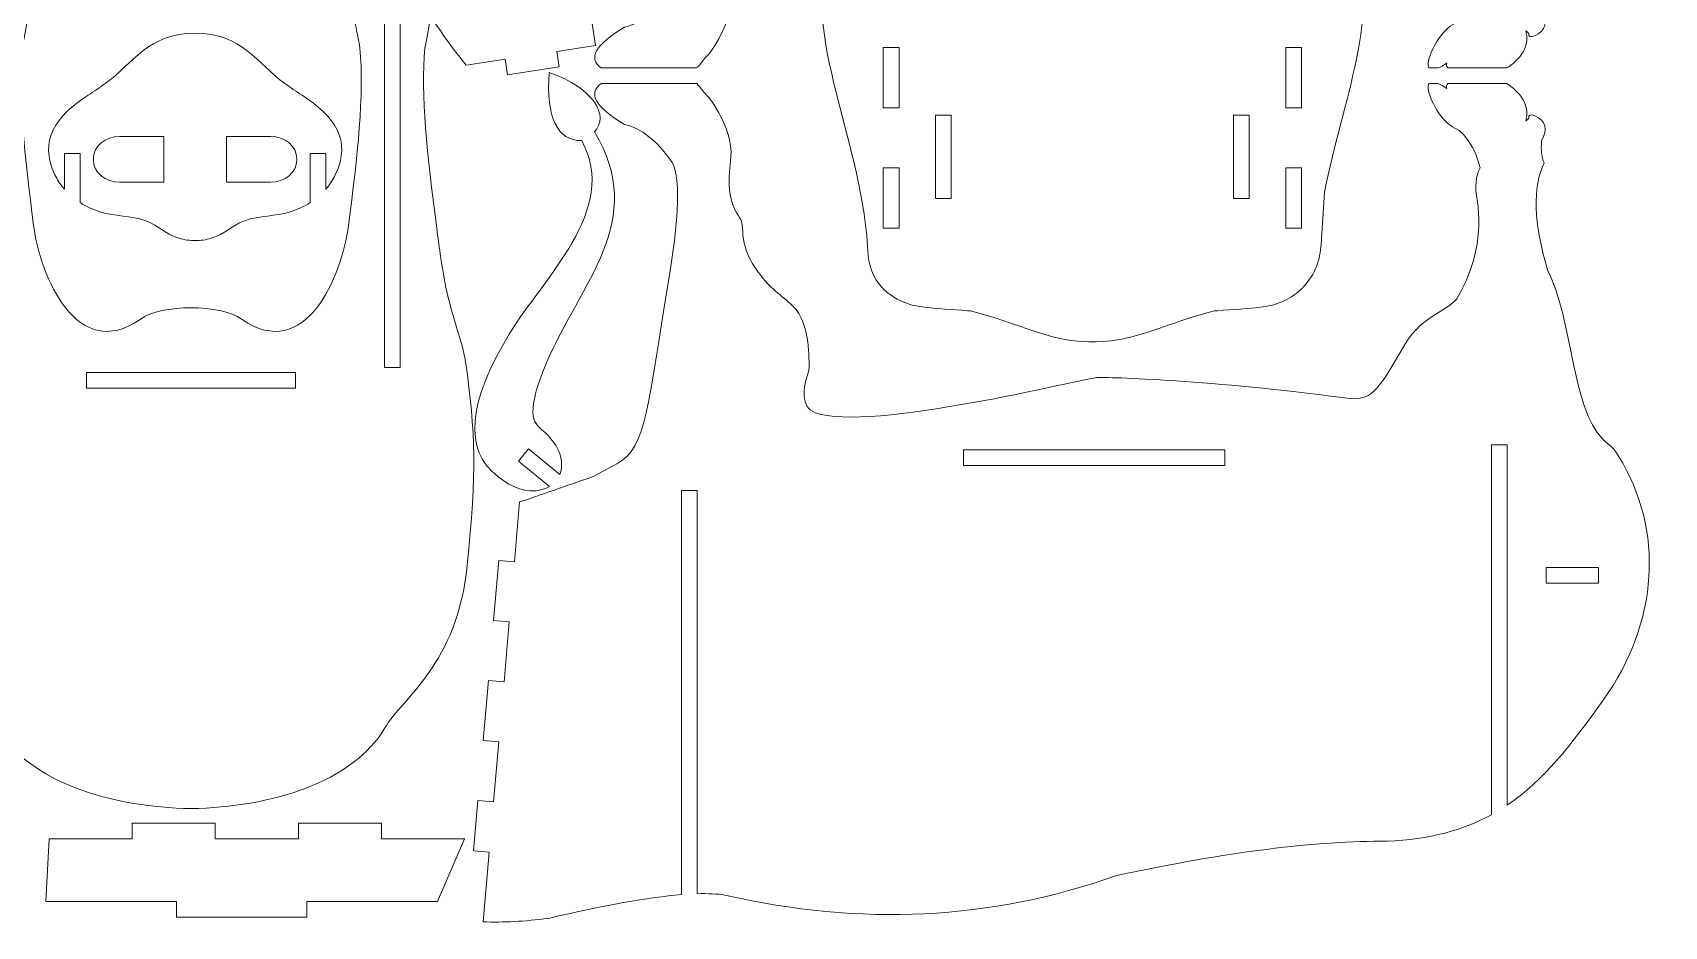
# Model space of a CAD drawing. Header units: millimetres. Extents: x -265 to 268, y -172 to 172.
# Drawn here: x -43.8 to 268.3, y -168.8 to 2.1 of the extents above; entities that cross this region are included whole.
import ezdxf

# ---------------------------------------------------------------- set-up
doc = ezdxf.new("R2010")
doc.units = ezdxf.units.MM
doc.header["$MEASUREMENT"] = 0
doc.layers.add('Camada 1', color=7, linetype='Continuous')

msp = doc.modelspace()

# ---------------------------------------------------------------- linework, layer by layer
at = {"layer": 'Camada 1', "color": 250, "lineweight": 20}
for points, knots in [([(83.3095, 150.3108), (83.3095, 150.3108), (83.3095, 73.2086), (83.3095, 73.2086), (83.3095, 73.2086), (83.3095, 73.2086), (80.3095, 73.2086), (80.3095, 73.2086), (80.3095, 73.2086), (80.3095, 73.2086), (80.3095, 150.4845), (80.3095, 150.4845), (80.3095, 150.4845), (74.0495, 150.9951), (65.5728, 152.5077), (54.8795, 155.0221), (54.8795, 155.0221), (50.3697, 155.6022), (46.2157, 155.8236), (42.415, 155.6892), (42.415, 155.6892), (42.415, 155.6892), (43.5709, 142.3746), (43.5709, 142.3746), (43.5709, 142.3746), (43.5709, 142.3746), (40.5821, 142.1152), (40.5821, 142.1152), (40.5821, 142.1152), (40.5821, 142.1152), (41.4181, 132.4843), (41.4181, 132.4843), (41.4181, 132.4843), (41.4181, 132.4843), (44.4069, 132.7437), (44.4069, 132.7437), (44.4069, 132.7437), (44.4069, 132.7437), (45.4028, 121.271), (45.4028, 121.271), (45.4028, 121.271), (45.4028, 121.271), (42.4141, 121.0116), (42.4141, 121.0116), (42.4141, 121.0116), (42.4141, 121.0116), (43.41, 109.5389), (43.41, 109.5389), (43.41, 109.5389), (43.41, 109.5389), (46.3988, 109.7983), (46.3988, 109.7983), (46.3988, 109.7983), (46.3988, 109.7983), (47.3947, 98.3256), (47.3947, 98.3256), (47.3947, 98.3256), (47.3947, 98.3256), (44.406, 98.0661), (44.406, 98.0661), (44.406, 98.0661), (44.406, 98.0661), (45.4019, 86.5934), (45.4019, 86.5934), (45.4019, 86.5934), (45.4019, 86.5934), (48.3907, 86.8529), (48.3907, 86.8529), (48.3907, 86.8529), (48.3907, 86.8529), (49.3866, 75.3802), (49.3866, 75.3802), (49.3866, 75.3802), (52.7056, 74.2702), (56.0037, 73.0985), (59.3091, 71.9487), (59.3091, 71.9487), (60.6848, 71.4701), (62.062, 70.9956), (63.4429, 70.5324), (63.4429, 70.5324), (63.4429, 70.5324), (65.5171, 69.4052), (65.5171, 69.4052), (65.5171, 69.4052), (65.5171, 69.4052), (67.9771, 68.0682), (67.9771, 68.0682), (67.9771, 68.0682), (67.9771, 68.0682), (68.1713, 67.9626), (68.1713, 67.9626), (68.1713, 67.9626), (73.5733, 65.0267), (73.9126, 56.8372), (77.5366, 34.987), (77.5366, 34.987), (80.0178, 20.7509), (80.2569, 12.4163), (78.254, 9.9835), (78.254, 9.9835), (75.566, 6.2322), (72.6284, 3.9613), (69.4412, 3.1708), (69.4412, 3.1708), (63.8807, -0.1526), (62.3846, -2.7496), (64.953, -4.6202), (64.953, -4.6202), (64.953, -4.6202), (83.296, -4.6201), (83.296, -4.6201), (83.296, -4.6201), (83.4226, -4.4788), (83.5468, -4.3351), (83.6684, -4.1894), (83.6684, -4.1894), (83.875, -3.9419), (84.0745, -3.6883), (84.267, -3.4297), (84.267, -3.4297), (84.6383, -2.9306), (85.0555, -2.4672), (85.5129, -2.0457), (85.5129, -2.0457), (85.5129, -2.0457), (85.5497, -2.011), (85.5497, -2.011), (85.5497, -2.011), (87.4963, 0.6814), (90.056, 5.0295), (89.7903, 9.294), (89.7903, 9.294), (89.6471, 11.5924), (89.2833, 13.286), (89.5326, 15.6336), (89.5326, 15.6336), (89.7059, 17.2666), (90.0861, 18.7263), (90.8258, 19.9479), (90.8258, 19.9479), (91.9076, 21.7344), (91.9651, 21.5031), (92.0424, 23.726), (92.0424, 23.726), (92.1806, 27.697), (94.3607, 30.8216), (96.7398, 33.5156), (96.7398, 33.5156), (98.724, 35.7625), (101.484, 37.2005), (102.7941, 39.3681), (102.7941, 39.3681), (104.2944, 41.8505), (104.8755, 45.8087), (104.7054, 50.2788), (104.7054, 50.2788), (103.4704, 53.5659), (103.1067, 57.2921), (105.9485, 58.317), (105.9485, 58.317), (116.3621, 62.0724), (157.0966, 51.8023), (159.7799, 51.5879), (159.7799, 51.5879), (161.6115, 51.4416), (182.7055, 52.1692), (206.6859, 55.4311), (206.6859, 55.4311), (211.7068, 56.1139), (212.7453, 55.5706), (217.9825, 46.4828), (217.9825, 46.4828), (221.6718, 39.5864), (226.0737, 39.4672), (228.6091, 36.5037), (228.6091, 36.5037), (232.2108, 30.4556), (233.5175, 24.1627), (232.5291, 17.625), (232.5291, 17.625), (232.0488, 15.1145), (232.228, 13.0673), (233.0676, 11.483), (233.0676, 11.483), (232.5657, 9.203), (231.6058, 7.2585), (230.3779, 5.6672), (230.3779, 5.6672), (229.0038, 3.8861), (228.3234, 4.2046), (226.8512, 2.9424), (226.8512, 2.9424), (226.125, 2.3196), (225.4486, 1.4953), (224.8224, 0.4695), (224.8224, 0.4695), (223.9969, -0.8827), (222.6729, -3.6958), (223.279, -4.6202), (223.279, -4.6202), (223.279, -4.6202), (225.0617, -4.6202), (225.0617, -4.6202), (225.0617, -4.6202), (225.5074, -4.4256), (226.0437, -4.1301), (226.6841, -3.7154), (226.6841, -3.7154), (226.5913, -4.086), (226.6856, -4.3853), (226.9349, -4.6202), (226.9349, -4.6202), (226.9349, -4.6202), (238.1983, -4.6201), (238.1983, -4.6201), (238.1983, -4.6201), (238.3828, -4.5007), (238.5647, -4.377), (238.7431, -4.2487), (238.7431, -4.2487), (239.5302, -3.6826), (240.2663, -3.0156), (240.8429, -2.2362), (240.8429, -2.2362), (241.0046, -2.0177), (241.1542, -1.7894), (241.2883, -1.5529), (241.2883, -1.5529), (241.5898, -1.0208), (241.8155, -0.4344), (241.9276, 0.1668), (241.9276, 0.1668), (242.0403, 0.7713), (242.0401, 1.4089), (241.9172, 2.0113), (241.9172, 2.0113), (241.8841, 2.1737), (241.8418, 2.3341), (241.8025, 2.495), (241.8025, 2.495), (241.9783, 2.377), (242.1795, 2.1979), (242.406, 1.9576), (242.406, 1.9576), (242.309, 1.339), (242.6925, 1.1988), (243.5561, 1.5372), (243.5561, 1.5372), (245.6783, 2.5247), (246.1054, 4.1112), (244.8371, 6.2966), (244.8371, 6.2966), (244.6966, 8.1697), (244.8568, 9.5759), (245.3176, 10.5154), (245.3176, 10.5154), (243.0987, 15.2233), (243.3158, 22.0369), (245.9686, 30.9565), (245.9686, 30.9565), (250.8071, 40.3615), (250.5482, 57.4362), (256.5208, 63.3592), (256.5208, 63.3592), (258.0035, 64.8295), (258.3052, 64.6041), (259.5688, 66.6444), (259.5688, 66.6444), (268.3196, 80.7721), (267.2695, 98.3777), (256.6125, 113.3086), (256.6125, 113.3086), (250.5726, 121.7706), (245.2155, 128.6662), (238.2281, 133.3764), (238.2281, 133.3764), (238.2281, 133.3764), (238.2281, 64.4773), (238.2281, 64.4773), (238.2281, 64.4773), (238.2281, 64.4773), (235.2281, 64.4773), (235.2281, 64.4773), (235.2281, 64.4773), (235.2281, 64.4773), (235.2281, 135.2043), (235.2281, 135.2043), (235.2281, 135.2043), (229.8667, 138.1374), (223.5041, 139.9047), (215.2893, 140.2784), (215.2893, 140.2784), (201.8811, 140.1262), (184.567, 142.3281), (163.3468, 146.8842), (163.3468, 146.8842), (139.5725, 155.3238), (114.6724, 156.547), (88.6471, 150.5541), (88.6471, 150.5541), (87.191, 150.327), (85.4118, 150.2459), (83.3095, 150.3108)], [0, 0, 0, 0, 0.01298701, 0.01298701, 0.01298701, 0.01298701, 0.02597403, 0.02597403, 0.02597403, 0.02597403, 0.03896104, 0.03896104, 0.03896104, 0.03896104, 0.05194805, 0.05194805, 0.05194805, 0.05194805, 0.06493506, 0.06493506, 0.06493506, 0.06493506, 0.07792208, 0.07792208, 0.07792208, 0.07792208, 0.09090909, 0.09090909, 0.09090909, 0.09090909, 0.1038961, 0.1038961, 0.1038961, 0.1038961, 0.11688312, 0.11688312, 0.11688312, 0.11688312, 0.12987013, 0.12987013, 0.12987013, 0.12987013, 0.14285714, 0.14285714, 0.14285714, 0.14285714, 0.15584416, 0.15584416, 0.15584416, 0.15584416, 0.16883117, 0.16883117, 0.16883117, 0.16883117, 0.18181818, 0.18181818, 0.18181818, 0.18181818, 0.19480519, 0.19480519, 0.19480519, 0.19480519, 0.20779221, 0.20779221, 0.20779221, 0.20779221, 0.22077922, 0.22077922, 0.22077922, 0.22077922, 0.23376623, 0.23376623, 0.23376623, 0.23376623, 0.24675325, 0.24675325, 0.24675325, 0.24675325, 0.25974026, 0.25974026, 0.25974026, 0.25974026, 0.27272727, 0.27272727, 0.27272727, 0.27272727, 0.28571429, 0.28571429, 0.28571429, 0.28571429, 0.2987013, 0.2987013, 0.2987013, 0.2987013, 0.31168831, 0.31168831, 0.31168831, 0.31168831, 0.32467532, 0.32467532, 0.32467532, 0.32467532, 0.33766234, 0.33766234, 0.33766234, 0.33766234, 0.35064935, 0.35064935, 0.35064935, 0.35064935, 0.36363636, 0.36363636, 0.36363636, 0.36363636, 0.37662338, 0.37662338, 0.37662338, 0.37662338, 0.38961039, 0.38961039, 0.38961039, 0.38961039, 0.4025974, 0.4025974, 0.4025974, 0.4025974, 0.41558442, 0.41558442, 0.41558442, 0.41558442, 0.42857143, 0.42857143, 0.42857143, 0.42857143, 0.44155844, 0.44155844, 0.44155844, 0.44155844, 0.45454545, 0.45454545, 0.45454545, 0.45454545, 0.46753247, 0.46753247, 0.46753247, 0.46753247, 0.48051948, 0.48051948, 0.48051948, 0.48051948, 0.49350649, 0.49350649, 0.49350649, 0.49350649, 0.50649351, 0.50649351, 0.50649351, 0.50649351, 0.51948052, 0.51948052, 0.51948052, 0.51948052, 0.53246753, 0.53246753, 0.53246753, 0.53246753, 0.54545455, 0.54545455, 0.54545455, 0.54545455, 0.55844156, 0.55844156, 0.55844156, 0.55844156, 0.57142857, 0.57142857, 0.57142857, 0.57142857, 0.58441558, 0.58441558, 0.58441558, 0.58441558, 0.5974026, 0.5974026, 0.5974026, 0.5974026, 0.61038961, 0.61038961, 0.61038961, 0.61038961, 0.62337662, 0.62337662, 0.62337662, 0.62337662, 0.63636364, 0.63636364, 0.63636364, 0.63636364, 0.64935065, 0.64935065, 0.64935065, 0.64935065, 0.66233766, 0.66233766, 0.66233766, 0.66233766, 0.67532468, 0.67532468, 0.67532468, 0.67532468, 0.68831169, 0.68831169, 0.68831169, 0.68831169, 0.7012987, 0.7012987, 0.7012987, 0.7012987, 0.71428571, 0.71428571, 0.71428571, 0.71428571, 0.72727273, 0.72727273, 0.72727273, 0.72727273, 0.74025974, 0.74025974, 0.74025974, 0.74025974, 0.75324675, 0.75324675, 0.75324675, 0.75324675, 0.76623377, 0.76623377, 0.76623377, 0.76623377, 0.77922078, 0.77922078, 0.77922078, 0.77922078, 0.79220779, 0.79220779, 0.79220779, 0.79220779, 0.80519481, 0.80519481, 0.80519481, 0.80519481, 0.81818182, 0.81818182, 0.81818182, 0.81818182, 0.83116883, 0.83116883, 0.83116883, 0.83116883, 0.84415584, 0.84415584, 0.84415584, 0.84415584, 0.85714286, 0.85714286, 0.85714286, 0.85714286, 0.87012987, 0.87012987, 0.87012987, 0.87012987, 0.88311688, 0.88311688, 0.88311688, 0.88311688, 0.8961039, 0.8961039, 0.8961039, 0.8961039, 0.90909091, 0.90909091, 0.90909091, 0.90909091, 0.92207792, 0.92207792, 0.92207792, 0.92207792, 0.93506494, 0.93506494, 0.93506494, 0.93506494, 0.94805195, 0.94805195, 0.94805195, 0.94805195, 0.96103896, 0.96103896, 0.96103896, 0.96103896, 0.97402597, 0.97402597, 0.97402597, 0.97402597, 1, 1, 1, 1]), ([(58.3549, 36.2662), (58.3549, 36.2662), (52.8064, 72.8478), (52.8064, 72.8478), (52.8064, 72.8478), (52.8064, 72.8478), (45.3912, 71.7231), (45.3912, 71.7231), (45.3912, 71.7231), (45.3912, 71.7231), (44.9413, 74.6892), (44.9413, 74.6892), (44.9413, 74.6892), (44.9413, 74.6892), (35.0544, 73.1896), (35.0544, 73.1896), (35.0544, 73.1896), (35.0544, 73.1896), (35.5043, 70.2235), (35.5043, 70.2235), (35.5043, 70.2235), (35.5043, 70.2235), (28.0891, 69.0988), (28.0891, 69.0988), (28.0891, 69.0988), (23.0208, 57.3214), (21.3822, 44.6519), (22.9711, 32.4166), (22.9711, 32.4166), (22.9711, 32.4166), (28.3957, 33.2393), (28.3957, 33.2393), (28.3957, 33.2393), (28.3957, 33.2393), (28.8456, 30.2733), (28.8456, 30.2733), (28.8456, 30.2733), (28.8456, 30.2733), (23.4209, 29.4505), (23.4209, 29.4505), (23.4209, 29.4505), (25.5316, 17.2943), (30.8534, 5.6805), (39.186, -4.0644), (39.186, -4.0644), (39.186, -4.0644), (46.6012, -2.9397), (46.6012, -2.9397), (46.6012, -2.9397), (46.6012, -2.9397), (47.0511, -5.9058), (47.0511, -5.9058), (47.0511, -5.9058), (47.0511, -5.9058), (56.938, -4.4062), (56.938, -4.4062), (56.938, -4.4062), (56.938, -4.4062), (56.4882, -1.4401), (56.4882, -1.4401), (56.4882, -1.4401), (56.4882, -1.4401), (63.9034, -0.3154), (63.9034, -0.3154), (63.9034, -0.3154), (63.9034, -0.3154), (58.3549, 36.2662), (58.3549, 36.2662)], [0, 0, 0, 0, 0.05555556, 0.05555556, 0.05555556, 0.05555556, 0.11111111, 0.11111111, 0.11111111, 0.11111111, 0.16666667, 0.16666667, 0.16666667, 0.16666667, 0.22222222, 0.22222222, 0.22222222, 0.22222222, 0.27777778, 0.27777778, 0.27777778, 0.27777778, 0.33333333, 0.33333333, 0.33333333, 0.33333333, 0.38888889, 0.38888889, 0.38888889, 0.38888889, 0.44444444, 0.44444444, 0.44444444, 0.44444444, 0.5, 0.5, 0.5, 0.5, 0.55555556, 0.55555556, 0.55555556, 0.55555556, 0.61111111, 0.61111111, 0.61111111, 0.61111111, 0.66666667, 0.66666667, 0.66666667, 0.66666667, 0.72222222, 0.72222222, 0.72222222, 0.72222222, 0.77777778, 0.77777778, 0.77777778, 0.77777778, 0.83333333, 0.83333333, 0.83333333, 0.83333333, 0.88888889, 0.88888889, 0.88888889, 0.88888889, 1, 1, 1, 1]), ([(203.3287, -28.3607), (206.7421, -10.7177), (214.2773, 5.2805), (209.0845, 21.8729), (209.0845, 21.8729), (204.5659, 36.3113), (181.7023, 42.7747), (158.9408, 43.3145), (158.9408, 43.3145), (136.1793, 42.7747), (113.3157, 36.3113), (108.7971, 21.8729), (108.7971, 21.8729), (102.6116, 2.1086), (114.4856, -16.8127), (115.9408, -38.675), (115.9408, -38.675), (115.9408, -38.675), (116.0596, -40.46), (116.0596, -40.46), (116.0596, -40.46), (116.2434, -43.2211), (117.563, -45.7826), (119.7046, -47.535), (119.7046, -47.535), (120.4863, -48.1746), (121.3541, -48.7203), (122.2673, -49.1519), (122.2673, -49.1519), (123.5273, -49.7474), (124.9017, -50.1367), (126.2845, -50.3104), (126.2845, -50.3104), (129.19, -50.6755), (132.1203, -50.8045), (135.0388, -51.0451), (135.0388, -51.0451), (135.0388, -51.0451), (135.5997, -51.0914), (135.5997, -51.0914), (135.5997, -51.0914), (144.5064, -53.2709), (150.6034, -56.8996), (158.2166, -56.9694), (158.2166, -56.9694), (158.4582, -56.9716), (158.6996, -56.9719), (158.9408, -56.9704), (158.9408, -56.9704), (159.182, -56.9719), (159.4234, -56.9716), (159.665, -56.9694), (159.665, -56.9694), (167.2781, -56.8996), (173.3751, -53.2709), (182.2818, -51.0914), (182.2818, -51.0914), (182.2818, -51.0914), (182.8427, -51.0451), (182.8427, -51.0451), (182.8427, -51.0451), (185.7612, -50.8045), (188.6915, -50.6755), (191.597, -50.3104), (191.597, -50.3104), (192.9798, -50.1367), (194.3542, -49.7474), (195.6143, -49.1519), (195.6143, -49.1519), (196.8766, -48.5552), (198.0558, -47.7348), (199.0464, -46.7508), (199.0464, -46.7508), (199.1845, -46.6136), (199.3194, -46.473), (199.4507, -46.3292), (199.4507, -46.3292), (200.44, -45.2468), (201.24, -43.9602), (201.7783, -42.5962), (201.7783, -42.5962), (202.3128, -41.2417), (202.5693, -39.7718), (202.666, -38.3189), (202.666, -38.3189), (202.666, -38.3189), (203.3287, -28.3607), (203.3287, -28.3607)], [0, 0, 0, 0, 0.04347826, 0.04347826, 0.04347826, 0.04347826, 0.08695652, 0.08695652, 0.08695652, 0.08695652, 0.13043478, 0.13043478, 0.13043478, 0.13043478, 0.17391304, 0.17391304, 0.17391304, 0.17391304, 0.2173913, 0.2173913, 0.2173913, 0.2173913, 0.26086957, 0.26086957, 0.26086957, 0.26086957, 0.30434783, 0.30434783, 0.30434783, 0.30434783, 0.34782609, 0.34782609, 0.34782609, 0.34782609, 0.39130435, 0.39130435, 0.39130435, 0.39130435, 0.43478261, 0.43478261, 0.43478261, 0.43478261, 0.47826087, 0.47826087, 0.47826087, 0.47826087, 0.52173913, 0.52173913, 0.52173913, 0.52173913, 0.56521739, 0.56521739, 0.56521739, 0.56521739, 0.60869565, 0.60869565, 0.60869565, 0.60869565, 0.65217391, 0.65217391, 0.65217391, 0.65217391, 0.69565217, 0.69565217, 0.69565217, 0.69565217, 0.73913043, 0.73913043, 0.73913043, 0.73913043, 0.7826087, 0.7826087, 0.7826087, 0.7826087, 0.82608696, 0.82608696, 0.82608696, 0.82608696, 0.86956522, 0.86956522, 0.86956522, 0.86956522, 0.91304348, 0.91304348, 0.91304348, 0.91304348, 1, 1, 1, 1]), ([(-50.529, -130.8132), (-44.3743, -141.2746), (-28.7234, -145.9723), (-13.4535, -146.2556), (-13.4535, -146.2556), (1.8164, -145.9723), (17.4673, -141.2746), (23.622, -130.8132), (23.622, -130.8132), (26.9703, -125.122), (37.4737, -118.6276), (39.3621, -99.7593), (39.3621, -99.7593), (41.1656, -81.7389), (40.9572, -74.4332), (39.0528, -60.8271), (39.0528, -60.8271), (38.7715, -58.8168), (37.8782, -55.9601), (36.9977, -53.1291), (36.9977, -53.1291), (35.004, -46.719), (34.3205, -41.4172), (33.458, -34.7708), (33.458, -34.7708), (31.7307, -21.4608), (30.4435, -9.5874), (31.2807, -0.8258), (31.2807, -0.8258), (31.4164, 0.5954), (32.1745, 3.0924), (32.1177, 4.0717), (32.1177, 4.0717), (32.0152, 5.8392), (30.4234, 6.877), (27.3432, 7.1835), (27.3432, 7.1835), (27.2723, 7.1906), (26.9618, 7.1972), (26.5465, 7.2035), (26.5465, 7.2035), (26.5465, 7.2035), (26.5465, -61.9141), (26.5465, -61.9141), (26.5465, -61.9141), (26.5465, -61.9141), (23.5465, -61.9141), (23.5465, -61.9141), (23.5465, -61.9141), (23.5465, -61.9141), (23.5465, 7.2434), (23.5465, 7.2434), (23.5465, 7.2434), (23.1532, 7.221), (22.7809, 7.1883), (22.4294, 7.1454), (22.4294, 7.1454), (19.5748, 6.797), (18.0978, 5.7721), (17.9991, 4.0717), (17.9991, 4.0717), (17.9423, 3.0923), (18.7004, 0.5954), (18.8361, -0.8258), (18.8361, -0.8258), (19.6733, -9.5874), (18.386, -21.4608), (16.6588, -34.7708), (16.6588, -34.7708), (15.3923, -44.5305), (8.349, -61.0737), (-3.6951, -52.6996), (-3.6951, -52.6996), (-7.9654, -49.7305), (-18.9416, -49.7305), (-23.2119, -52.6996), (-23.2119, -52.6996), (-35.256, -61.0737), (-42.2993, -44.5305), (-43.5658, -34.7708), (-43.5658, -34.7708), (-45.293, -21.4608), (-46.5803, -9.5874), (-45.7431, -0.8258), (-45.7431, -0.8258), (-45.6074, 0.5954), (-44.8493, 3.0923), (-44.9061, 4.0717), (-44.9061, 4.0717), (-45.0048, 5.7721), (-46.4818, 6.797), (-49.3364, 7.1454), (-49.3364, 7.1454), (-49.6879, 7.1883), (-50.0602, 7.221), (-50.4535, 7.2434), (-50.4535, 7.2434), (-50.4535, 7.2434), (-50.4535, -61.9141), (-50.4535, -61.9141), (-50.4535, -61.9141), (-50.4535, -61.9141), (-53.4535, -61.9141), (-53.4535, -61.9141), (-53.4535, -61.9141), (-53.4535, -61.9141), (-53.4535, 7.2035), (-53.4535, 7.2035), (-53.4535, 7.2035), (-53.8688, 7.1972), (-54.1793, 7.1906), (-54.2502, 7.1835), (-54.2502, 7.1835), (-57.3304, 6.877), (-58.9222, 5.8392), (-59.0247, 4.0717), (-59.0247, 4.0717), (-59.0815, 3.0924), (-58.3234, 0.5954), (-58.1877, -0.8258), (-58.1877, -0.8258), (-57.3505, -9.5874), (-58.6377, -21.4608), (-60.365, -34.7708), (-60.365, -34.7708), (-61.2275, -41.4172), (-61.911, -46.719), (-63.9047, -53.1291), (-63.9047, -53.1291), (-64.7852, -55.9601), (-65.6785, -58.8168), (-65.9598, -60.8271), (-65.9598, -60.8271), (-67.8642, -74.4332), (-68.0726, -81.7389), (-66.2691, -99.7593), (-66.2691, -99.7593), (-64.3807, -118.6276), (-53.8773, -125.122), (-50.529, -130.8132)], [0, 0, 0, 0, 0.02777778, 0.02777778, 0.02777778, 0.02777778, 0.05555556, 0.05555556, 0.05555556, 0.05555556, 0.08333333, 0.08333333, 0.08333333, 0.08333333, 0.11111111, 0.11111111, 0.11111111, 0.11111111, 0.13888889, 0.13888889, 0.13888889, 0.13888889, 0.16666667, 0.16666667, 0.16666667, 0.16666667, 0.19444444, 0.19444444, 0.19444444, 0.19444444, 0.22222222, 0.22222222, 0.22222222, 0.22222222, 0.25, 0.25, 0.25, 0.25, 0.27777778, 0.27777778, 0.27777778, 0.27777778, 0.30555556, 0.30555556, 0.30555556, 0.30555556, 0.33333333, 0.33333333, 0.33333333, 0.33333333, 0.36111111, 0.36111111, 0.36111111, 0.36111111, 0.38888889, 0.38888889, 0.38888889, 0.38888889, 0.41666667, 0.41666667, 0.41666667, 0.41666667, 0.44444444, 0.44444444, 0.44444444, 0.44444444, 0.47222222, 0.47222222, 0.47222222, 0.47222222, 0.5, 0.5, 0.5, 0.5, 0.52777778, 0.52777778, 0.52777778, 0.52777778, 0.55555556, 0.55555556, 0.55555556, 0.55555556, 0.58333333, 0.58333333, 0.58333333, 0.58333333, 0.61111111, 0.61111111, 0.61111111, 0.61111111, 0.63888889, 0.63888889, 0.63888889, 0.63888889, 0.66666667, 0.66666667, 0.66666667, 0.66666667, 0.69444444, 0.69444444, 0.69444444, 0.69444444, 0.72222222, 0.72222222, 0.72222222, 0.72222222, 0.75, 0.75, 0.75, 0.75, 0.77777778, 0.77777778, 0.77777778, 0.77777778, 0.80555556, 0.80555556, 0.80555556, 0.80555556, 0.83333333, 0.83333333, 0.83333333, 0.83333333, 0.86111111, 0.86111111, 0.86111111, 0.86111111, 0.88888889, 0.88888889, 0.88888889, 0.88888889, 0.91666667, 0.91666667, 0.91666667, 0.91666667, 0.94444444, 0.94444444, 0.94444444, 0.94444444, 1, 1, 1, 1]), ([(4.4955, -7.5865), (-0.7262, -3.8151), (-3.739, 2.0113), (-12.684, 2.0524), (-12.684, 2.0524), (-21.629, 2.0113), (-24.6418, -3.8151), (-29.8636, -7.5865), (-29.8636, -7.5865), (-30.8942, -8.3309), (-31.9901, -9.0825), (-33.1513, -9.8411), (-33.1513, -9.8411), (-39.3045, -13.8612), (-42.7197, -18.3425), (-39.4869, -25.0816), (-39.4869, -25.0816), (-39.0754, -25.9395), (-38.558, -26.7451), (-37.9498, -27.489), (-37.9498, -27.489), (-37.9498, -27.489), (-37.833, -27.6319), (-37.833, -27.6319), (-37.833, -27.6319), (-37.833, -27.6319), (-37.6848, -27.8132), (-37.6848, -27.8132), (-37.6848, -27.8132), (-37.6848, -27.8132), (-37.6848, -20.9665), (-37.6848, -20.9665), (-37.6848, -20.9665), (-37.6848, -20.9665), (-34.6848, -20.9665), (-34.6848, -20.9665), (-34.6848, -20.9665), (-34.6848, -20.9665), (-34.6848, -30.3677), (-34.6848, -30.3677), (-34.6848, -30.3677), (-33.5394, -31.0999), (-32.2683, -31.6932), (-30.9092, -32.1242), (-30.9092, -32.1242), (-27.9058, -33.0769), (-25.0971, -32.7563), (-22.1162, -33.8434), (-22.1162, -33.8434), (-19.447, -34.817), (-18.5496, -36.3958), (-15.7362, -37.1947), (-15.7362, -37.1947), (-14.7024, -37.4883), (-13.6933, -37.6351), (-12.684, -37.6351), (-12.684, -37.6351), (-11.6747, -37.6351), (-10.6656, -37.4883), (-9.6318, -37.1947), (-9.6318, -37.1947), (-6.8184, -36.3958), (-5.921, -34.817), (-3.2518, -33.8434), (-3.2518, -33.8434), (-0.2709, -32.7563), (2.5377, -33.0769), (5.5411, -32.1242), (5.5411, -32.1242), (6.9002, -31.6932), (8.1713, -31.0999), (9.3167, -30.3677), (9.3167, -30.3677), (9.3167, -30.3677), (9.3167, -20.9665), (9.3167, -20.9665), (9.3167, -20.9665), (9.3167, -20.9665), (12.3167, -20.9665), (12.3167, -20.9665), (12.3167, -20.9665), (12.3167, -20.9665), (12.3167, -27.8132), (12.3167, -27.8132), (12.3167, -27.8132), (12.3167, -27.8132), (12.4649, -27.6319), (12.4649, -27.6319), (12.4649, -27.6319), (12.4649, -27.6319), (12.5817, -27.489), (12.5817, -27.489), (12.5817, -27.489), (13.1899, -26.7451), (13.7073, -25.9395), (14.1188, -25.0816), (14.1188, -25.0816), (17.3516, -18.3425), (13.9364, -13.8612), (7.7832, -9.8411), (7.7832, -9.8411), (6.622, -9.0825), (5.5261, -8.3309), (4.4955, -7.5865)], [0, 0, 0, 0, 0.03703704, 0.03703704, 0.03703704, 0.03703704, 0.07407407, 0.07407407, 0.07407407, 0.07407407, 0.11111111, 0.11111111, 0.11111111, 0.11111111, 0.14814815, 0.14814815, 0.14814815, 0.14814815, 0.18518519, 0.18518519, 0.18518519, 0.18518519, 0.22222222, 0.22222222, 0.22222222, 0.22222222, 0.25925926, 0.25925926, 0.25925926, 0.25925926, 0.2962963, 0.2962963, 0.2962963, 0.2962963, 0.33333333, 0.33333333, 0.33333333, 0.33333333, 0.37037037, 0.37037037, 0.37037037, 0.37037037, 0.40740741, 0.40740741, 0.40740741, 0.40740741, 0.44444444, 0.44444444, 0.44444444, 0.44444444, 0.48148148, 0.48148148, 0.48148148, 0.48148148, 0.51851852, 0.51851852, 0.51851852, 0.51851852, 0.55555556, 0.55555556, 0.55555556, 0.55555556, 0.59259259, 0.59259259, 0.59259259, 0.59259259, 0.62962963, 0.62962963, 0.62962963, 0.62962963, 0.66666667, 0.66666667, 0.66666667, 0.66666667, 0.7037037, 0.7037037, 0.7037037, 0.7037037, 0.74074074, 0.74074074, 0.74074074, 0.74074074, 0.77777778, 0.77777778, 0.77777778, 0.77777778, 0.81481481, 0.81481481, 0.81481481, 0.81481481, 0.85185185, 0.85185185, 0.85185185, 0.85185185, 0.88888889, 0.88888889, 0.88888889, 0.88888889, 0.92592593, 0.92592593, 0.92592593, 0.92592593, 1, 1, 1, 1]), ([(121.9408, -0.6965), (121.9408, -0.6965), (121.9408, -12.2124), (121.9408, -12.2124), (121.9408, -12.2124), (121.9408, -12.2124), (118.9408, -12.2124), (118.9408, -12.2124), (118.9408, -12.2124), (118.9408, -12.2124), (118.9408, -0.6965), (118.9408, -0.6965), (118.9408, -0.6965), (118.9408, -0.6965), (121.9408, -0.6965), (121.9408, -0.6965)], [0, 0, 0, 0, 0.2, 0.2, 0.2, 0.2, 0.4, 0.4, 0.4, 0.4, 0.6, 0.6, 0.6, 0.6, 1, 1, 1, 1]), ([(195.9408, -12.2124), (195.9408, -12.2124), (195.9408, -0.6965), (195.9408, -0.6965), (195.9408, -0.6965), (195.9408, -0.6965), (198.9408, -0.6965), (198.9408, -0.6965), (198.9408, -0.6965), (198.9408, -0.6965), (198.9408, -12.2124), (198.9408, -12.2124), (198.9408, -12.2124), (198.9408, -12.2124), (195.9408, -12.2124), (195.9408, -12.2124)], [0, 0, 0, 0, 0.2, 0.2, 0.2, 0.2, 0.4, 0.4, 0.4, 0.4, 0.6, 0.6, 0.6, 0.6, 1, 1, 1, 1]), ([(55.0205, -5.495), (63.6812, -8.5369), (66.5416, -13.7187), (63.6967, -16.8615), (63.6967, -16.8615), (74.0241, -33.7565), (60.8909, -45.9463), (54.5372, -60.9739), (54.5372, -60.9739), (53.4252, -63.6042), (52.6688, -65.829), (52.2678, -67.6473), (52.2678, -67.6473), (50.8876, -73.9058), (53.7913, -72.6361), (56.3389, -76.9103), (56.3389, -76.9103), (57.5392, -78.9245), (57.6661, -80.8558), (57.0409, -82.3749), (57.0409, -82.3749), (57.0409, -82.3749), (51.0588, -77.4742), (51.0588, -77.4742), (51.0588, -77.4742), (51.0588, -77.4742), (49.1576, -79.7949), (49.1576, -79.7949), (49.1576, -79.7949), (49.1576, -79.7949), (55.0832, -84.6492), (55.0832, -84.6492), (55.0832, -84.6492), (52.7721, -86.0658), (49.0274, -85.886), (45.1818, -82.7356), (45.1818, -82.7356), (38.6604, -77.7781), (39.41, -68.676), (47.4304, -55.4291), (47.4304, -55.4291), (53.7796, -44.9428), (68.5379, -31.6727), (61.2648, -18.5072), (61.2648, -18.5072), (56.617, -18.5687), (54.3967, -14.1176), (55.0205, -5.495)], [0, 0, 0, 0, 0.07692308, 0.07692308, 0.07692308, 0.07692308, 0.15384615, 0.15384615, 0.15384615, 0.15384615, 0.23076923, 0.23076923, 0.23076923, 0.23076923, 0.30769231, 0.30769231, 0.30769231, 0.30769231, 0.38461538, 0.38461538, 0.38461538, 0.38461538, 0.46153846, 0.46153846, 0.46153846, 0.46153846, 0.53846154, 0.53846154, 0.53846154, 0.53846154, 0.61538462, 0.61538462, 0.61538462, 0.61538462, 0.69230769, 0.69230769, 0.69230769, 0.69230769, 0.76923077, 0.76923077, 0.76923077, 0.76923077, 0.84615385, 0.84615385, 0.84615385, 0.84615385, 1, 1, 1, 1]), ([(83.3095, -162.5512), (83.3095, -162.5512), (83.3095, -85.449), (83.3095, -85.449), (83.3095, -85.449), (83.3095, -85.449), (80.3095, -85.449), (80.3095, -85.449), (80.3095, -85.449), (80.3095, -85.449), (80.3095, -162.7249), (80.3095, -162.7249), (80.3095, -162.7249), (74.0495, -163.2355), (65.5728, -164.7481), (54.8795, -167.2625), (54.8795, -167.2625), (50.3697, -167.8426), (46.2157, -168.064), (42.415, -167.9296), (42.415, -167.9296), (42.415, -167.9296), (43.5709, -154.615), (43.5709, -154.615), (43.5709, -154.615), (43.5709, -154.615), (40.5821, -154.3556), (40.5821, -154.3556), (40.5821, -154.3556), (40.5821, -154.3556), (41.4181, -144.7247), (41.4181, -144.7247), (41.4181, -144.7247), (41.4181, -144.7247), (44.4069, -144.9841), (44.4069, -144.9841), (44.4069, -144.9841), (44.4069, -144.9841), (45.4028, -133.5114), (45.4028, -133.5114), (45.4028, -133.5114), (45.4028, -133.5114), (42.4141, -133.252), (42.4141, -133.252), (42.4141, -133.252), (42.4141, -133.252), (43.41, -121.7793), (43.41, -121.7793), (43.41, -121.7793), (43.41, -121.7793), (46.3988, -122.0387), (46.3988, -122.0387), (46.3988, -122.0387), (46.3988, -122.0387), (47.3947, -110.566), (47.3947, -110.566), (47.3947, -110.566), (47.3947, -110.566), (44.406, -110.3065), (44.406, -110.3065), (44.406, -110.3065), (44.406, -110.3065), (45.4019, -98.8338), (45.4019, -98.8338), (45.4019, -98.8338), (45.4019, -98.8338), (48.3907, -99.0933), (48.3907, -99.0933), (48.3907, -99.0933), (48.3907, -99.0933), (49.3866, -87.6206), (49.3866, -87.6206), (49.3866, -87.6206), (52.7056, -86.5106), (56.0037, -85.3389), (59.3091, -84.1891), (59.3091, -84.1891), (60.6848, -83.7105), (62.062, -83.236), (63.4429, -82.7728), (63.4429, -82.7728), (63.4429, -82.7728), (65.5171, -81.6456), (65.5171, -81.6456), (65.5171, -81.6456), (65.5171, -81.6456), (67.9771, -80.3086), (67.9771, -80.3086), (67.9771, -80.3086), (67.9771, -80.3086), (68.1713, -80.203), (68.1713, -80.203), (68.1713, -80.203), (73.5733, -77.2671), (73.9126, -69.0776), (77.5366, -47.2274), (77.5366, -47.2274), (80.0178, -32.9913), (80.2569, -24.6567), (78.254, -22.2239), (78.254, -22.2239), (75.566, -18.4726), (72.6284, -16.2017), (69.4412, -15.4112), (69.4412, -15.4112), (63.8807, -12.0878), (62.3846, -9.4908), (64.953, -7.6202), (64.953, -7.6202), (64.953, -7.6202), (83.296, -7.6203), (83.296, -7.6203), (83.296, -7.6203), (83.4226, -7.7616), (83.5468, -7.9053), (83.6684, -8.051), (83.6684, -8.051), (83.875, -8.2985), (84.0745, -8.5521), (84.267, -8.8107), (84.267, -8.8107), (84.6383, -9.3098), (85.0555, -9.7732), (85.5129, -10.1947), (85.5129, -10.1947), (85.5129, -10.1947), (85.5497, -10.2294), (85.5497, -10.2294), (85.5497, -10.2294), (87.4963, -12.9218), (90.056, -17.2699), (89.7903, -21.5344), (89.7903, -21.5344), (89.6471, -23.8328), (89.2833, -25.5264), (89.5326, -27.874), (89.5326, -27.874), (89.7059, -29.507), (90.0861, -30.9667), (90.8258, -32.1883), (90.8258, -32.1883), (91.9076, -33.9748), (91.9651, -33.7435), (92.0424, -35.9664), (92.0424, -35.9664), (92.1806, -39.9374), (94.3607, -43.062), (96.7398, -45.756), (96.7398, -45.756), (98.724, -48.0029), (101.484, -49.4409), (102.7941, -51.6085), (102.7941, -51.6085), (104.2944, -54.0909), (104.8755, -58.0491), (104.7054, -62.5192), (104.7054, -62.5192), (103.4704, -65.8063), (103.1067, -69.5325), (105.9485, -70.5574), (105.9485, -70.5574), (116.3621, -74.3128), (157.0966, -64.0427), (159.7799, -63.8283), (159.7799, -63.8283), (161.6115, -63.682), (182.7055, -64.4096), (206.6859, -67.6715), (206.6859, -67.6715), (211.7068, -68.3543), (212.7453, -67.811), (217.9825, -58.7232), (217.9825, -58.7232), (221.6718, -51.8268), (226.0737, -51.7076), (228.6091, -48.7441), (228.6091, -48.7441), (232.2108, -42.696), (233.5175, -36.4031), (232.5291, -29.8654), (232.5291, -29.8654), (232.0488, -27.3549), (232.228, -25.3077), (233.0676, -23.7234), (233.0676, -23.7234), (232.5657, -21.4434), (231.6058, -19.4989), (230.3779, -17.9076), (230.3779, -17.9076), (229.0038, -16.1265), (228.3234, -16.445), (226.8512, -15.1828), (226.8512, -15.1828), (226.125, -14.56), (225.4486, -13.7357), (224.8224, -12.7099), (224.8224, -12.7099), (223.9969, -11.3577), (222.6729, -8.5446), (223.279, -7.6202), (223.279, -7.6202), (223.279, -7.6202), (225.0617, -7.6202), (225.0617, -7.6202), (225.0617, -7.6202), (225.5074, -7.8148), (226.0437, -8.1103), (226.6841, -8.525), (226.6841, -8.525), (226.5913, -8.1544), (226.6856, -7.8551), (226.9349, -7.6202), (226.9349, -7.6202), (226.9349, -7.6202), (238.1983, -7.6203), (238.1983, -7.6203), (238.1983, -7.6203), (238.3828, -7.7397), (238.5647, -7.8634), (238.7431, -7.9917), (238.7431, -7.9917), (239.5302, -8.5578), (240.2663, -9.2248), (240.8429, -10.0042), (240.8429, -10.0042), (241.0046, -10.2227), (241.1542, -10.451), (241.2883, -10.6875), (241.2883, -10.6875), (241.5898, -11.2196), (241.8155, -11.806), (241.9276, -12.4072), (241.9276, -12.4072), (242.0403, -13.0117), (242.0401, -13.6493), (241.9172, -14.2517), (241.9172, -14.2517), (241.8841, -14.4141), (241.8418, -14.5745), (241.8025, -14.7354), (241.8025, -14.7354), (241.9783, -14.6174), (242.1795, -14.4383), (242.406, -14.198), (242.406, -14.198), (242.309, -13.5794), (242.6925, -13.4392), (243.5561, -13.7776), (243.5561, -13.7776), (245.6783, -14.7651), (246.1054, -16.3516), (244.8371, -18.537), (244.8371, -18.537), (244.6966, -20.4101), (244.8568, -21.8163), (245.3176, -22.7558), (245.3176, -22.7558), (243.0987, -27.4637), (243.3158, -34.2773), (245.9686, -43.1969), (245.9686, -43.1969), (250.8071, -52.6019), (250.5482, -69.6766), (256.5208, -75.5996), (256.5208, -75.5996), (258.0035, -77.0699), (258.3052, -76.8445), (259.5688, -78.8848), (259.5688, -78.8848), (268.3196, -93.0125), (267.2695, -110.6181), (256.6125, -125.549), (256.6125, -125.549), (250.5726, -134.011), (245.2155, -140.9066), (238.2281, -145.6168), (238.2281, -145.6168), (238.2281, -145.6168), (238.2281, -76.7177), (238.2281, -76.7177), (238.2281, -76.7177), (238.2281, -76.7177), (235.2281, -76.7177), (235.2281, -76.7177), (235.2281, -76.7177), (235.2281, -76.7177), (235.2281, -147.4447), (235.2281, -147.4447), (235.2281, -147.4447), (229.8667, -150.3778), (223.5041, -152.1451), (215.2893, -152.5188), (215.2893, -152.5188), (201.8811, -152.3666), (184.567, -154.5685), (163.3468, -159.1246), (163.3468, -159.1246), (139.5725, -167.5642), (114.6724, -168.7874), (88.6471, -162.7945), (88.6471, -162.7945), (87.191, -162.5674), (85.4118, -162.4863), (83.3095, -162.5512)], [0, 0, 0, 0, 0.01298701, 0.01298701, 0.01298701, 0.01298701, 0.02597403, 0.02597403, 0.02597403, 0.02597403, 0.03896104, 0.03896104, 0.03896104, 0.03896104, 0.05194805, 0.05194805, 0.05194805, 0.05194805, 0.06493506, 0.06493506, 0.06493506, 0.06493506, 0.07792208, 0.07792208, 0.07792208, 0.07792208, 0.09090909, 0.09090909, 0.09090909, 0.09090909, 0.1038961, 0.1038961, 0.1038961, 0.1038961, 0.11688312, 0.11688312, 0.11688312, 0.11688312, 0.12987013, 0.12987013, 0.12987013, 0.12987013, 0.14285714, 0.14285714, 0.14285714, 0.14285714, 0.15584416, 0.15584416, 0.15584416, 0.15584416, 0.16883117, 0.16883117, 0.16883117, 0.16883117, 0.18181818, 0.18181818, 0.18181818, 0.18181818, 0.19480519, 0.19480519, 0.19480519, 0.19480519, 0.20779221, 0.20779221, 0.20779221, 0.20779221, 0.22077922, 0.22077922, 0.22077922, 0.22077922, 0.23376623, 0.23376623, 0.23376623, 0.23376623, 0.24675325, 0.24675325, 0.24675325, 0.24675325, 0.25974026, 0.25974026, 0.25974026, 0.25974026, 0.27272727, 0.27272727, 0.27272727, 0.27272727, 0.28571429, 0.28571429, 0.28571429, 0.28571429, 0.2987013, 0.2987013, 0.2987013, 0.2987013, 0.31168831, 0.31168831, 0.31168831, 0.31168831, 0.32467532, 0.32467532, 0.32467532, 0.32467532, 0.33766234, 0.33766234, 0.33766234, 0.33766234, 0.35064935, 0.35064935, 0.35064935, 0.35064935, 0.36363636, 0.36363636, 0.36363636, 0.36363636, 0.37662338, 0.37662338, 0.37662338, 0.37662338, 0.38961039, 0.38961039, 0.38961039, 0.38961039, 0.4025974, 0.4025974, 0.4025974, 0.4025974, 0.41558442, 0.41558442, 0.41558442, 0.41558442, 0.42857143, 0.42857143, 0.42857143, 0.42857143, 0.44155844, 0.44155844, 0.44155844, 0.44155844, 0.45454545, 0.45454545, 0.45454545, 0.45454545, 0.46753247, 0.46753247, 0.46753247, 0.46753247, 0.48051948, 0.48051948, 0.48051948, 0.48051948, 0.49350649, 0.49350649, 0.49350649, 0.49350649, 0.50649351, 0.50649351, 0.50649351, 0.50649351, 0.51948052, 0.51948052, 0.51948052, 0.51948052, 0.53246753, 0.53246753, 0.53246753, 0.53246753, 0.54545455, 0.54545455, 0.54545455, 0.54545455, 0.55844156, 0.55844156, 0.55844156, 0.55844156, 0.57142857, 0.57142857, 0.57142857, 0.57142857, 0.58441558, 0.58441558, 0.58441558, 0.58441558, 0.5974026, 0.5974026, 0.5974026, 0.5974026, 0.61038961, 0.61038961, 0.61038961, 0.61038961, 0.62337662, 0.62337662, 0.62337662, 0.62337662, 0.63636364, 0.63636364, 0.63636364, 0.63636364, 0.64935065, 0.64935065, 0.64935065, 0.64935065, 0.66233766, 0.66233766, 0.66233766, 0.66233766, 0.67532468, 0.67532468, 0.67532468, 0.67532468, 0.68831169, 0.68831169, 0.68831169, 0.68831169, 0.7012987, 0.7012987, 0.7012987, 0.7012987, 0.71428571, 0.71428571, 0.71428571, 0.71428571, 0.72727273, 0.72727273, 0.72727273, 0.72727273, 0.74025974, 0.74025974, 0.74025974, 0.74025974, 0.75324675, 0.75324675, 0.75324675, 0.75324675, 0.76623377, 0.76623377, 0.76623377, 0.76623377, 0.77922078, 0.77922078, 0.77922078, 0.77922078, 0.79220779, 0.79220779, 0.79220779, 0.79220779, 0.80519481, 0.80519481, 0.80519481, 0.80519481, 0.81818182, 0.81818182, 0.81818182, 0.81818182, 0.83116883, 0.83116883, 0.83116883, 0.83116883, 0.84415584, 0.84415584, 0.84415584, 0.84415584, 0.85714286, 0.85714286, 0.85714286, 0.85714286, 0.87012987, 0.87012987, 0.87012987, 0.87012987, 0.88311688, 0.88311688, 0.88311688, 0.88311688, 0.8961039, 0.8961039, 0.8961039, 0.8961039, 0.90909091, 0.90909091, 0.90909091, 0.90909091, 0.92207792, 0.92207792, 0.92207792, 0.92207792, 0.93506494, 0.93506494, 0.93506494, 0.93506494, 0.94805195, 0.94805195, 0.94805195, 0.94805195, 0.96103896, 0.96103896, 0.96103896, 0.96103896, 0.97402597, 0.97402597, 0.97402597, 0.97402597, 1, 1, 1, 1]), ([(131.9408, -13.6697), (131.9408, -13.6697), (131.9408, -29.5641), (131.9408, -29.5641), (131.9408, -29.5641), (131.9408, -29.5641), (128.9408, -29.5641), (128.9408, -29.5641), (128.9408, -29.5641), (128.9408, -29.5641), (128.9408, -13.6697), (128.9408, -13.6697), (128.9408, -13.6697), (128.9408, -13.6697), (131.9408, -13.6697), (131.9408, -13.6697)], [0, 0, 0, 0, 0.2, 0.2, 0.2, 0.2, 0.4, 0.4, 0.4, 0.4, 0.6, 0.6, 0.6, 0.6, 1, 1, 1, 1]), ([(185.9408, -29.5641), (185.9408, -29.5641), (185.9408, -13.6697), (185.9408, -13.6697), (185.9408, -13.6697), (185.9408, -13.6697), (188.9408, -13.6697), (188.9408, -13.6697), (188.9408, -13.6697), (188.9408, -13.6697), (188.9408, -29.5641), (188.9408, -29.5641), (188.9408, -29.5641), (188.9408, -29.5641), (185.9408, -29.5641), (185.9408, -29.5641)], [0, 0, 0, 0, 0.2, 0.2, 0.2, 0.2, 0.4, 0.4, 0.4, 0.4, 0.6, 0.6, 0.6, 0.6, 1, 1, 1, 1]), ([(-18.6878, -17.7118), (-18.6878, -17.7118), (-18.6878, -26.4737), (-18.6878, -26.4737), (-18.6878, -26.4737), (-18.6878, -26.4737), (-27.0788, -26.4736), (-27.0788, -26.4736), (-27.0788, -26.4736), (-29.8615, -26.4736), (-32.1383, -24.5655), (-32.1383, -22.2333), (-32.1383, -22.2333), (-32.1383, -22.2333), (-32.1383, -21.9523), (-32.1383, -21.9523), (-32.1383, -21.9523), (-32.1383, -19.62), (-29.8615, -17.7118), (-27.0788, -17.7118), (-27.0788, -17.7118), (-27.0788, -17.7118), (-18.6878, -17.7118), (-18.6878, -17.7118)], [0, 0, 0, 0, 0.14285714, 0.14285714, 0.14285714, 0.14285714, 0.28571429, 0.28571429, 0.28571429, 0.28571429, 0.42857143, 0.42857143, 0.42857143, 0.42857143, 0.57142857, 0.57142857, 0.57142857, 0.57142857, 0.71428571, 0.71428571, 0.71428571, 0.71428571, 1, 1, 1, 1]), ([(1.7107, -17.7118), (4.4934, -17.7118), (6.7702, -19.62), (6.7702, -21.9523), (6.7702, -21.9523), (6.7702, -21.9523), (6.7702, -22.2333), (6.7702, -22.2333), (6.7702, -22.2333), (6.7702, -24.5655), (4.4934, -26.4736), (1.7107, -26.4737), (1.7107, -26.4737), (1.7107, -26.4737), (-6.6802, -26.4737), (-6.6802, -26.4737), (-6.6802, -26.4737), (-6.6802, -26.4737), (-6.6802, -17.7118), (-6.6802, -17.7118), (-6.6802, -17.7118), (-6.6802, -17.7118), (1.7107, -17.7118), (1.7107, -17.7118)], [0, 0, 0, 0, 0.14285714, 0.14285714, 0.14285714, 0.14285714, 0.28571429, 0.28571429, 0.28571429, 0.28571429, 0.42857143, 0.42857143, 0.42857143, 0.42857143, 0.57142857, 0.57142857, 0.57142857, 0.57142857, 0.71428571, 0.71428571, 0.71428571, 0.71428571, 1, 1, 1, 1]), ([(121.9408, -23.7282), (121.9408, -23.7282), (121.9408, -35.2441), (121.9408, -35.2441), (121.9408, -35.2441), (121.9408, -35.2441), (118.9408, -35.2441), (118.9408, -35.2441), (118.9408, -35.2441), (118.9408, -35.2441), (118.9408, -23.7282), (118.9408, -23.7282), (118.9408, -23.7282), (118.9408, -23.7282), (121.9408, -23.7282), (121.9408, -23.7282)], [0, 0, 0, 0, 0.2, 0.2, 0.2, 0.2, 0.4, 0.4, 0.4, 0.4, 0.6, 0.6, 0.6, 0.6, 1, 1, 1, 1]), ([(195.9408, -35.2441), (195.9408, -35.2441), (195.9408, -23.7282), (195.9408, -23.7282), (195.9408, -23.7282), (195.9408, -23.7282), (198.9408, -23.7282), (198.9408, -23.7282), (198.9408, -23.7282), (198.9408, -23.7282), (198.9408, -35.2441), (198.9408, -35.2441), (198.9408, -35.2441), (198.9408, -35.2441), (195.9408, -35.2441), (195.9408, -35.2441)], [0, 0, 0, 0, 0.2, 0.2, 0.2, 0.2, 0.4, 0.4, 0.4, 0.4, 0.6, 0.6, 0.6, 0.6, 1, 1, 1, 1]), ([(6.5465, -65.8679), (6.5465, -65.8679), (-33.4535, -65.8679), (-33.4535, -65.8679), (-33.4535, -65.8679), (-33.4535, -65.8679), (-33.4535, -62.8679), (-33.4535, -62.8679), (-33.4535, -62.8679), (-33.4535, -62.8679), (6.5465, -62.8679), (6.5465, -62.8679), (6.5465, -62.8679), (6.5465, -62.8679), (6.5465, -65.8679), (6.5465, -65.8679)], [0, 0, 0, 0, 0.2, 0.2, 0.2, 0.2, 0.4, 0.4, 0.4, 0.4, 0.6, 0.6, 0.6, 0.6, 1, 1, 1, 1]), ([(134.2688, -80.6715), (134.2688, -80.6715), (184.2687, -80.6715), (184.2687, -80.6715), (184.2687, -80.6715), (184.2687, -80.6715), (184.2687, -77.6715), (184.2687, -77.6715), (184.2687, -77.6715), (184.2687, -77.6715), (134.2688, -77.6715), (134.2688, -77.6715), (134.2688, -77.6715), (134.2688, -77.6715), (134.2688, -80.6715), (134.2688, -80.6715)], [0, 0, 0, 0, 0.2, 0.2, 0.2, 0.2, 0.4, 0.4, 0.4, 0.4, 0.6, 0.6, 0.6, 0.6, 1, 1, 1, 1]), ([(245.7281, -100.1609), (245.7281, -100.1609), (245.7281, -103.1609), (245.7281, -103.1609), (245.7281, -103.1609), (245.7281, -103.1609), (255.7281, -103.1609), (255.7281, -103.1609), (255.7281, -103.1609), (255.7281, -103.1609), (255.7281, -100.1609), (255.7281, -100.1609), (255.7281, -100.1609), (255.7281, -100.1609), (245.7281, -100.1609), (245.7281, -100.1609)], [0, 0, 0, 0, 0.2, 0.2, 0.2, 0.2, 0.4, 0.4, 0.4, 0.4, 0.6, 0.6, 0.6, 0.6, 1, 1, 1, 1]), ([(38.8648, -152.0199), (38.8648, -152.0199), (22.9704, -152.0199), (22.9704, -152.0199), (22.9704, -152.0199), (22.9704, -152.0199), (22.9704, -149.0199), (22.9704, -149.0199), (22.9704, -149.0199), (22.9704, -149.0199), (7.0761, -149.0199), (7.0761, -149.0199), (7.0761, -149.0199), (7.0761, -149.0199), (7.0761, -152.0199), (7.0761, -152.0199), (7.0761, -152.0199), (7.0761, -152.0199), (-8.8181, -152.0199), (-8.8181, -152.0199), (-8.8181, -152.0199), (-8.8181, -152.0199), (-8.8181, -149.0199), (-8.8181, -149.0199), (-8.8181, -149.0199), (-8.8181, -149.0199), (-24.7125, -149.0199), (-24.7125, -149.0199), (-24.7125, -149.0199), (-24.7125, -149.0199), (-24.7125, -152.0199), (-24.7125, -152.0199), (-24.7125, -152.0199), (-24.7125, -152.0199), (-40.6068, -152.0199), (-40.6068, -152.0199), (-40.6068, -152.0199), (-40.6068, -152.0199), (-41.2549, -164.0199), (-41.2549, -164.0199), (-41.2549, -164.0199), (-41.2549, -164.0199), (-16.2549, -164.0199), (-16.2549, -164.0199), (-16.2549, -164.0199), (-16.2549, -164.0199), (-16.2549, -167.0199), (-16.2549, -167.0199), (-16.2549, -167.0199), (-16.2549, -167.0199), (8.6586, -167.0199), (8.6586, -167.0199), (8.6586, -167.0199), (8.6586, -167.0199), (8.6586, -164.0199), (8.6586, -164.0199), (8.6586, -164.0199), (8.6586, -164.0199), (33.6586, -164.0199), (33.6586, -164.0199), (33.6586, -164.0199), (33.6586, -164.0199), (38.8648, -152.0199), (38.8648, -152.0199)], [0, 0, 0, 0, 0.05882353, 0.05882353, 0.05882353, 0.05882353, 0.11764706, 0.11764706, 0.11764706, 0.11764706, 0.17647059, 0.17647059, 0.17647059, 0.17647059, 0.23529412, 0.23529412, 0.23529412, 0.23529412, 0.29411765, 0.29411765, 0.29411765, 0.29411765, 0.35294118, 0.35294118, 0.35294118, 0.35294118, 0.41176471, 0.41176471, 0.41176471, 0.41176471, 0.47058824, 0.47058824, 0.47058824, 0.47058824, 0.52941176, 0.52941176, 0.52941176, 0.52941176, 0.58823529, 0.58823529, 0.58823529, 0.58823529, 0.64705882, 0.64705882, 0.64705882, 0.64705882, 0.70588235, 0.70588235, 0.70588235, 0.70588235, 0.76470588, 0.76470588, 0.76470588, 0.76470588, 0.82352941, 0.82352941, 0.82352941, 0.82352941, 0.88235294, 0.88235294, 0.88235294, 0.88235294, 1, 1, 1, 1])]:
    msp.add_open_spline(points, degree=3, knots=knots, dxfattribs=at)

doc.saveas('drawing.dxf')
